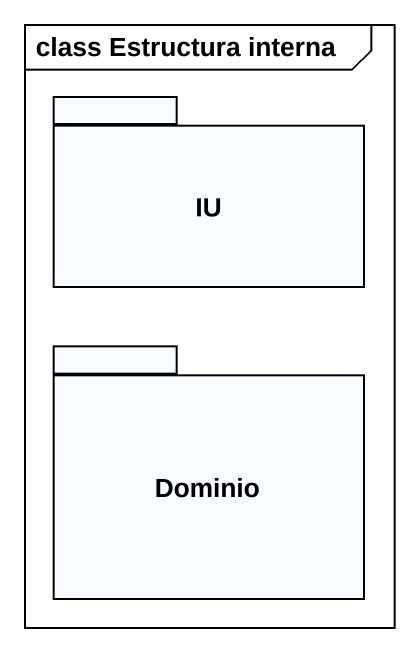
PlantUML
@startuml
mainframe class Estructura interna
package IU {
}
package Dominio {
}
@enduml
